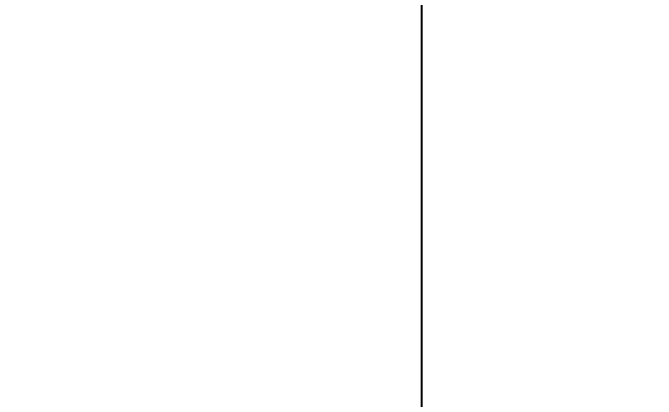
# Model space of a CAD drawing. Header units: feet. Extents: x -21 to 5170, y -254 to 1413.
# Drawn here: x 3743.4 to 3872.1, y -57.3 to 19.9 of the extents above; entities that cross this region are included whole.
import ezdxf
from ezdxf import colors
from ezdxf.entities.mleader import LeaderData, LeaderLine
from ezdxf.math import Vec2, Vec3

# ---------------------------------------------------------------- set-up
doc = ezdxf.new("R2010")
doc.units = ezdxf.units.FT
doc.header["$MEASUREMENT"] = 0
doc.layers.add('G-NPLT', color=67, linetype='Continuous', plot=False)
doc.styles.add('NEI-A', font='arial.ttf')

msp = doc.modelspace()

# ---------------------------------------------------------------- linework, layer by layer
at = {"layer": 'G-NPLT'}
msp.add_lwpolyline([(3176.95258, 315.58045), (3825.1344, 315.58045), (3825.1344, -144.6313), (3176.95258, -144.6313)], close=True, dxfattribs=at)

# ---------------------------------------------------------------- next in the draw order: leaders
ml = msp.add_multileader_mtext('Standard', dxfattribs=at)
ml.set_content('\\A1;FTC', color=256, style='NEI-A')
ml.set_leader_properties()
ml.build(insert=Vec2(0, 0))
ml.multileader.update_dxf_attribs({"dogleg_length": 0.89968, "arrow_head_size": 64.60241})
ctx = ml.context
ctx.base_point, ctx.char_height, ctx.arrow_head_size, ctx.landing_gap_size, ctx.plane_origin = Vec3(4694.02381, -210.43336), 43.068273, 64.60241, 33.07065, Vec3(20345.48813, -11807.0407)
notes = []
notes.append((ctx, [(0, (0, 0, 0), (0, 0), (1, 0), 1, [])]))
ctx.mtext.insert, ctx.mtext.width, ctx.mtext.flow_direction = Vec3(4727.09445, -188.532), 126.6975761, 5
ctx.mtext.has_bg_fill, ctx.mtext.bg_color, ctx.mtext.bg_scale_factor, ctx.mtext.bg_transparency, ctx.mtext.use_window_bg_color = 1, -1073741824, 1.5, 0, 1
for ctx, leaders in notes:
    for number, flags, end, landing, length, lines in leaders:
        leader = LeaderData()
        leader.index, (leader.has_last_leader_line, leader.has_dogleg_vector, leader.attachment_direction) = number, flags
        leader.last_leader_point, leader.dogleg_vector, leader.dogleg_length = Vec3(end), Vec3(landing), length
        for number, points, colour, breaks in lines:
            line = LeaderLine()
            line.index, line.vertices, line.color, line.breaks = number, Vec3.list(points), colors.encode_raw_color(colour), breaks
            leader.lines.append(line)
        ctx.leaders.append(leader)

doc.saveas('drawing.dxf')
